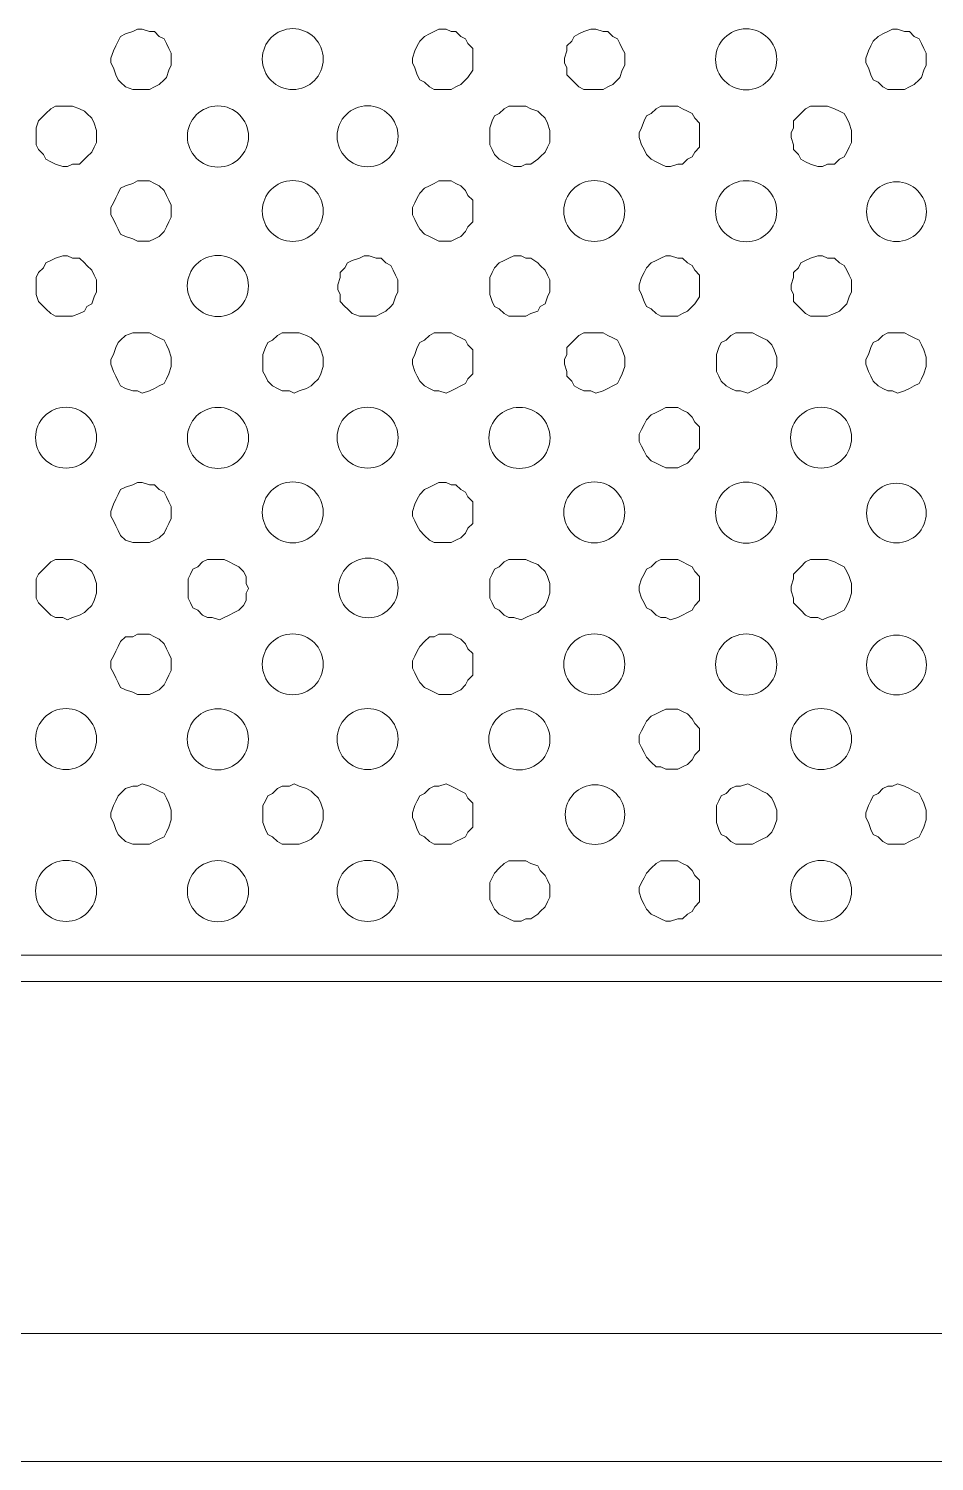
# Model space of a CAD drawing. Header units: inches. Extents: x 0.21 to 4.55, y 0.23 to 3.12.
# Drawn here: x 3.6079 to 3.7876, y 2.1691 to 2.4536 of the extents above; entities that cross this region are included whole.
import ezdxf

# ---------------------------------------------------------------- set-up
doc = ezdxf.new("R2010")
doc.units = ezdxf.units.IN
doc.header["$MEASUREMENT"] = 0
doc.layers.add('PDF_0', color=7, linetype='Continuous')
doc.layers.add('PDF_PROYECCION 2', color=7, linetype='Continuous')

msp = doc.modelspace()

# ---------------------------------------------------------------- linework, layer by layer
at = {"layer": 'PDF_0', "lineweight": 5}
msp.add_lwpolyline([(2.97255, 2.1945), (4.12119, 2.1945)], dxfattribs=at)
msp.add_lwpolyline([(4.12119, 2.16912), (3.35176, 2.16912)], close=True, dxfattribs=at)
at = {"layer": 'PDF_PROYECCION 2', "lineweight": 5}
for points in [[(3.63617, 2.44731), (3.63617, 2.44874), (3.63569, 2.4497), (3.63521, 2.45066), (3.63473, 2.45162), (3.63377, 2.45209), (3.63282, 2.45305), (3.63186, 2.45305), (3.63042, 2.45353), (3.62946, 2.45353), (3.62851, 2.45305), (3.62707, 2.45257), (3.62611, 2.45209), (3.62563, 2.45114), (3.62515, 2.45018), (3.62468, 2.44922), (3.6242, 2.44779), (3.6242, 2.44683), (3.62468, 2.44587), (3.62515, 2.44443), (3.62563, 2.44348), (3.62611, 2.443), (3.62707, 2.44204), (3.62851, 2.44156), (3.62946, 2.44156), (3.63042, 2.44156), (3.63186, 2.44156), (3.63282, 2.44204), (3.63377, 2.44252), (3.63473, 2.44348), (3.63521, 2.44395), (3.63569, 2.44539), (3.63617, 2.44635)], [(3.69602, 2.44731), (3.69602, 2.44874), (3.69602, 2.4497), (3.69506, 2.45066), (3.69458, 2.45162), (3.69362, 2.45209), (3.69267, 2.45305), (3.69171, 2.45305), (3.69075, 2.45353), (3.68931, 2.45353), (3.68836, 2.45305), (3.6874, 2.45257), (3.68644, 2.45209), (3.68548, 2.45114), (3.685, 2.45018), (3.68453, 2.44922), (3.68405, 2.44779), (3.68405, 2.44683), (3.68453, 2.44587), (3.685, 2.44443), (3.68548, 2.44348), (3.68644, 2.443), (3.6874, 2.44204), (3.68836, 2.44156), (3.68931, 2.44156), (3.69075, 2.44156), (3.69171, 2.44156), (3.69267, 2.44204), (3.69362, 2.44252), (3.69458, 2.44348), (3.69506, 2.44395), (3.69602, 2.44539), (3.69602, 2.44635)], [(3.72618, 2.44731), (3.72618, 2.44874), (3.7257, 2.4497), (3.72522, 2.45066), (3.72474, 2.45162), (3.72379, 2.45209), (3.72283, 2.45305), (3.72187, 2.45305), (3.72044, 2.45353), (3.71948, 2.45353), (3.71804, 2.45305), (3.71708, 2.45257), (3.71613, 2.45209), (3.71565, 2.45114), (3.71469, 2.45018), (3.71469, 2.44922), (3.71421, 2.44779), (3.71421, 2.44683), (3.71469, 2.44587), (3.71469, 2.44443), (3.71565, 2.44348), (3.71613, 2.443), (3.71708, 2.44204), (3.71804, 2.44156), (3.71948, 2.44156), (3.72044, 2.44156), (3.72187, 2.44156), (3.72283, 2.44204), (3.72379, 2.44252), (3.72474, 2.44348), (3.72522, 2.44395), (3.7257, 2.44539), (3.72618, 2.44635)], [(3.78603, 2.44731), (3.78603, 2.44874), (3.78555, 2.4497), (3.78507, 2.45066), (3.78459, 2.45162), (3.78364, 2.45209), (3.78268, 2.45305), (3.78172, 2.45305), (3.78029, 2.45353), (3.77933, 2.45353), (3.77837, 2.45305), (3.77741, 2.45257), (3.77646, 2.45209), (3.7755, 2.45114), (3.77502, 2.45018), (3.77454, 2.44922), (3.77406, 2.44779), (3.77406, 2.44683), (3.77454, 2.44587), (3.77502, 2.44443), (3.7755, 2.44348), (3.77646, 2.443), (3.77741, 2.44204), (3.77837, 2.44156), (3.77933, 2.44156), (3.78029, 2.44156), (3.78172, 2.44156), (3.78268, 2.44204), (3.78364, 2.44252), (3.78459, 2.44348), (3.78507, 2.44395), (3.78555, 2.44539), (3.78603, 2.44635)], [(3.62132, 2.43246), (3.62132, 2.43342), (3.62085, 2.43486), (3.62037, 2.43582), (3.61941, 2.43677), (3.61893, 2.43725), (3.61797, 2.43773), (3.61654, 2.43821), (3.61558, 2.43821), (3.61462, 2.43821), (3.61318, 2.43821), (3.61223, 2.43773), (3.61127, 2.43677), (3.61079, 2.43629), (3.60983, 2.43534), (3.60935, 2.4339), (3.60935, 2.43294), (3.60935, 2.43198), (3.60935, 2.43055), (3.60983, 2.42959), (3.61079, 2.42863), (3.61127, 2.42768), (3.61223, 2.4272), (3.61318, 2.42672), (3.61462, 2.42624), (3.61558, 2.42624), (3.61654, 2.42672), (3.61797, 2.42672), (3.61893, 2.42768), (3.61941, 2.42815), (3.62037, 2.42911), (3.62085, 2.43007), (3.62132, 2.43103)], [(3.71134, 2.43246), (3.71134, 2.43342), (3.71086, 2.43486), (3.71038, 2.43582), (3.70942, 2.43677), (3.70894, 2.43725), (3.70751, 2.43773), (3.70655, 2.43821), (3.70559, 2.43821), (3.70416, 2.43821), (3.7032, 2.43821), (3.70224, 2.43773), (3.70128, 2.43677), (3.70033, 2.43629), (3.69985, 2.43534), (3.69937, 2.4339), (3.69937, 2.43294), (3.69937, 2.43198), (3.69937, 2.43055), (3.69985, 2.42959), (3.70033, 2.42863), (3.70128, 2.42768), (3.70224, 2.4272), (3.7032, 2.42672), (3.70416, 2.42624), (3.70559, 2.42624), (3.70655, 2.42672), (3.70751, 2.42672), (3.70894, 2.42768), (3.70942, 2.42815), (3.71038, 2.42911), (3.71086, 2.43007), (3.71134, 2.43103)], [(3.74102, 2.43246), (3.74102, 2.43342), (3.74102, 2.43486), (3.74007, 2.43582), (3.73959, 2.43677), (3.73863, 2.43725), (3.73767, 2.43773), (3.73671, 2.43821), (3.73528, 2.43821), (3.73432, 2.43821), (3.73336, 2.43821), (3.73241, 2.43773), (3.73145, 2.43677), (3.73049, 2.43629), (3.73001, 2.43534), (3.72953, 2.4339), (3.72905, 2.43294), (3.72905, 2.43198), (3.72953, 2.43055), (3.73001, 2.42959), (3.73049, 2.42863), (3.73145, 2.42768), (3.73241, 2.4272), (3.73336, 2.42672), (3.73432, 2.42624), (3.73528, 2.42624), (3.73671, 2.42672), (3.73767, 2.42672), (3.73863, 2.42768), (3.73959, 2.42815), (3.74007, 2.42911), (3.74102, 2.43007), (3.74102, 2.43103)], [(3.77119, 2.43246), (3.77119, 2.43342), (3.77071, 2.43486), (3.77023, 2.43582), (3.76975, 2.43677), (3.76879, 2.43725), (3.76784, 2.43773), (3.7664, 2.43821), (3.76544, 2.43821), (3.76449, 2.43821), (3.76305, 2.43821), (3.76209, 2.43773), (3.76113, 2.43677), (3.76065, 2.43629), (3.7597, 2.43534), (3.7597, 2.4339), (3.75922, 2.43294), (3.75922, 2.43198), (3.7597, 2.43055), (3.7597, 2.42959), (3.76065, 2.42863), (3.76113, 2.42768), (3.76209, 2.4272), (3.76305, 2.42672), (3.76449, 2.42624), (3.76544, 2.42624), (3.7664, 2.42672), (3.76784, 2.42672), (3.76879, 2.42768), (3.76975, 2.42815), (3.77023, 2.42911), (3.77071, 2.43007), (3.77119, 2.43103)], [(3.77119, 2.43246), (3.77119, 2.43342), (3.77071, 2.43486), (3.77023, 2.43582), (3.76975, 2.43677), (3.76879, 2.43725), (3.76784, 2.43773), (3.7664, 2.43821), (3.76544, 2.43821), (3.76449, 2.43821), (3.76305, 2.43821), (3.76209, 2.43773), (3.76113, 2.43677), (3.76065, 2.43629), (3.7597, 2.43534), (3.7597, 2.4339), (3.75922, 2.43294), (3.75922, 2.43198), (3.7597, 2.43055), (3.7597, 2.42959), (3.76065, 2.42863), (3.76113, 2.42768), (3.76209, 2.4272), (3.76305, 2.42672), (3.76449, 2.42624), (3.76544, 2.42624), (3.7664, 2.42672), (3.76784, 2.42672), (3.76879, 2.42768), (3.76975, 2.42815), (3.77023, 2.42911), (3.77071, 2.43007), (3.77119, 2.43103)], [(3.63617, 2.41762), (3.63617, 2.41858), (3.63569, 2.41954), (3.63521, 2.42049), (3.63473, 2.42145), (3.63377, 2.42241), (3.63282, 2.42289), (3.63186, 2.42337), (3.63042, 2.42337), (3.62946, 2.42337), (3.62851, 2.42289), (3.62707, 2.42241), (3.62611, 2.42193), (3.62563, 2.42097), (3.62515, 2.42001), (3.62468, 2.41906), (3.6242, 2.4181), (3.6242, 2.41666), (3.62468, 2.41571), (3.62515, 2.41475), (3.62563, 2.41379), (3.62611, 2.41283), (3.62707, 2.41235), (3.62851, 2.41188), (3.62946, 2.4114), (3.63042, 2.4114), (3.63186, 2.4114), (3.63282, 2.41188), (3.63377, 2.41235), (3.63473, 2.41331), (3.63521, 2.41427), (3.63569, 2.41523), (3.63617, 2.41618)], [(3.69602, 2.41762), (3.69602, 2.41858), (3.69602, 2.41954), (3.69506, 2.42049), (3.69458, 2.42145), (3.69362, 2.42241), (3.69267, 2.42289), (3.69171, 2.42337), (3.69075, 2.42337), (3.68931, 2.42337), (3.68836, 2.42289), (3.6874, 2.42241), (3.68644, 2.42193), (3.68548, 2.42097), (3.685, 2.42001), (3.68453, 2.41906), (3.68405, 2.4181), (3.68405, 2.41666), (3.68453, 2.41571), (3.685, 2.41475), (3.68548, 2.41379), (3.68644, 2.41283), (3.6874, 2.41235), (3.68836, 2.41188), (3.68931, 2.4114), (3.69075, 2.4114), (3.69171, 2.4114), (3.69267, 2.41188), (3.69362, 2.41235), (3.69458, 2.41331), (3.69506, 2.41427), (3.69602, 2.41523), (3.69602, 2.41618)], [(3.62132, 2.4023), (3.62132, 2.40374), (3.62085, 2.40469), (3.62037, 2.40565), (3.61941, 2.40661), (3.61893, 2.40709), (3.61797, 2.40804), (3.61654, 2.40804), (3.61558, 2.40852), (3.61462, 2.40852), (3.61318, 2.40804), (3.61223, 2.40757), (3.61127, 2.40709), (3.61079, 2.40613), (3.60983, 2.40517), (3.60935, 2.40421), (3.60935, 2.40278), (3.60935, 2.40182), (3.60935, 2.40086), (3.60983, 2.39943), (3.61079, 2.39847), (3.61127, 2.39799), (3.61223, 2.39703), (3.61318, 2.39655), (3.61462, 2.39655), (3.61558, 2.39655), (3.61654, 2.39655), (3.61797, 2.39703), (3.61893, 2.39751), (3.61941, 2.39847), (3.62037, 2.39895), (3.62085, 2.40038), (3.62132, 2.40134)], [(3.68117, 2.4023), (3.68117, 2.40374), (3.6807, 2.40469), (3.68022, 2.40565), (3.67974, 2.40661), (3.67878, 2.40709), (3.67782, 2.40804), (3.67686, 2.40804), (3.67543, 2.40852), (3.67447, 2.40852), (3.67351, 2.40804), (3.67208, 2.40757), (3.67112, 2.40709), (3.67064, 2.40613), (3.66968, 2.40517), (3.66968, 2.40421), (3.6692, 2.40278), (3.6692, 2.40182), (3.66968, 2.40086), (3.66968, 2.39943), (3.67064, 2.39847), (3.67112, 2.39799), (3.67208, 2.39703), (3.67351, 2.39655), (3.67447, 2.39655), (3.67543, 2.39655), (3.67686, 2.39655), (3.67782, 2.39703), (3.67878, 2.39751), (3.67974, 2.39847), (3.68022, 2.39895), (3.6807, 2.40038), (3.68117, 2.40134)], [(3.71134, 2.4023), (3.71134, 2.40374), (3.71086, 2.40469), (3.71038, 2.40565), (3.70942, 2.40661), (3.70894, 2.40709), (3.70751, 2.40804), (3.70655, 2.40804), (3.70559, 2.40852), (3.70416, 2.40852), (3.7032, 2.40804), (3.70224, 2.40757), (3.70128, 2.40709), (3.70033, 2.40613), (3.69985, 2.40517), (3.69937, 2.40421), (3.69937, 2.40278), (3.69937, 2.40182), (3.69937, 2.40086), (3.69985, 2.39943), (3.70033, 2.39847), (3.70128, 2.39799), (3.70224, 2.39703), (3.7032, 2.39655), (3.70416, 2.39655), (3.70559, 2.39655), (3.70655, 2.39655), (3.70751, 2.39703), (3.70894, 2.39751), (3.70942, 2.39847), (3.71038, 2.39895), (3.71086, 2.40038), (3.71134, 2.40134)], [(3.74102, 2.4023), (3.74102, 2.40374), (3.74102, 2.40469), (3.74007, 2.40565), (3.73959, 2.40661), (3.73863, 2.40709), (3.73767, 2.40804), (3.73671, 2.40804), (3.73528, 2.40852), (3.73432, 2.40852), (3.73336, 2.40804), (3.73241, 2.40757), (3.73145, 2.40709), (3.73049, 2.40613), (3.73001, 2.40517), (3.72953, 2.40421), (3.72905, 2.40278), (3.72905, 2.40182), (3.72953, 2.40086), (3.73001, 2.39943), (3.73049, 2.39847), (3.73145, 2.39799), (3.73241, 2.39703), (3.73336, 2.39655), (3.73432, 2.39655), (3.73528, 2.39655), (3.73671, 2.39655), (3.73767, 2.39703), (3.73863, 2.39751), (3.73959, 2.39847), (3.74007, 2.39895), (3.74102, 2.40038), (3.74102, 2.40134)], [(3.77119, 2.4023), (3.77119, 2.40374), (3.77071, 2.40469), (3.77023, 2.40565), (3.76975, 2.40661), (3.76879, 2.40709), (3.76784, 2.40804), (3.7664, 2.40804), (3.76544, 2.40852), (3.76449, 2.40852), (3.76305, 2.40804), (3.76209, 2.40757), (3.76113, 2.40709), (3.76065, 2.40613), (3.7597, 2.40517), (3.7597, 2.40421), (3.75922, 2.40278), (3.75922, 2.40182), (3.7597, 2.40086), (3.7597, 2.39943), (3.76065, 2.39847), (3.76113, 2.39799), (3.76209, 2.39703), (3.76305, 2.39655), (3.76449, 2.39655), (3.76544, 2.39655), (3.7664, 2.39655), (3.76784, 2.39703), (3.76879, 2.39751), (3.76975, 2.39847), (3.77023, 2.39895), (3.77071, 2.40038), (3.77119, 2.40134)], [(3.77119, 2.4023), (3.77119, 2.40374), (3.77071, 2.40469), (3.77023, 2.40565), (3.76975, 2.40661), (3.76879, 2.40709), (3.76784, 2.40804), (3.7664, 2.40804), (3.76544, 2.40852), (3.76449, 2.40852), (3.76305, 2.40804), (3.76209, 2.40757), (3.76113, 2.40709), (3.76065, 2.40613), (3.7597, 2.40517), (3.7597, 2.40421), (3.75922, 2.40278), (3.75922, 2.40182), (3.7597, 2.40086), (3.7597, 2.39943), (3.76065, 2.39847), (3.76113, 2.39799), (3.76209, 2.39703), (3.76305, 2.39655), (3.76449, 2.39655), (3.76544, 2.39655), (3.7664, 2.39655), (3.76784, 2.39703), (3.76879, 2.39751), (3.76975, 2.39847), (3.77023, 2.39895), (3.77071, 2.40038), (3.77119, 2.40134)], [(3.63617, 2.38746), (3.63617, 2.38841), (3.63569, 2.38985), (3.63521, 2.39081), (3.63473, 2.39177), (3.63377, 2.39224), (3.63282, 2.39272), (3.63186, 2.3932), (3.63042, 2.3932), (3.62946, 2.3932), (3.62851, 2.3932), (3.62707, 2.39272), (3.62611, 2.39177), (3.62563, 2.39129), (3.62515, 2.39033), (3.62468, 2.38889), (3.6242, 2.38794), (3.6242, 2.38698), (3.62468, 2.38554), (3.62515, 2.38458), (3.62563, 2.38363), (3.62611, 2.38267), (3.62707, 2.38219), (3.62851, 2.38171), (3.62946, 2.38171), (3.63042, 2.38123), (3.63186, 2.38171), (3.63282, 2.38219), (3.63377, 2.38267), (3.63473, 2.38315), (3.63521, 2.3841), (3.63569, 2.38506), (3.63617, 2.3865)], [(3.66633, 2.38746), (3.66633, 2.38841), (3.66585, 2.38985), (3.66537, 2.39081), (3.66442, 2.39177), (3.66394, 2.39224), (3.66298, 2.39272), (3.66154, 2.3932), (3.66059, 2.3932), (3.65963, 2.3932), (3.65819, 2.3932), (3.65723, 2.39272), (3.65628, 2.39177), (3.65532, 2.39129), (3.65484, 2.39033), (3.65436, 2.38889), (3.65436, 2.38794), (3.65436, 2.38698), (3.65436, 2.38554), (3.65484, 2.38458), (3.65532, 2.38363), (3.65628, 2.38267), (3.65723, 2.38219), (3.65819, 2.38171), (3.65963, 2.38171), (3.66059, 2.38123), (3.66154, 2.38171), (3.66298, 2.38219), (3.66394, 2.38267), (3.66442, 2.38315), (3.66537, 2.3841), (3.66585, 2.38506), (3.66633, 2.3865)], [(3.69602, 2.38746), (3.69602, 2.38841), (3.69602, 2.38985), (3.69506, 2.39081), (3.69458, 2.39177), (3.69362, 2.39224), (3.69267, 2.39272), (3.69171, 2.3932), (3.69075, 2.3932), (3.68931, 2.3932), (3.68836, 2.3932), (3.6874, 2.39272), (3.68644, 2.39177), (3.68548, 2.39129), (3.685, 2.39033), (3.68453, 2.38889), (3.68405, 2.38794), (3.68405, 2.38698), (3.68453, 2.38554), (3.685, 2.38458), (3.68548, 2.38363), (3.68644, 2.38267), (3.6874, 2.38219), (3.68836, 2.38171), (3.68931, 2.38171), (3.69075, 2.38123), (3.69171, 2.38171), (3.69267, 2.38219), (3.69362, 2.38267), (3.69458, 2.38315), (3.69506, 2.3841), (3.69602, 2.38506), (3.69602, 2.3865)], [(3.72618, 2.38746), (3.72618, 2.38841), (3.7257, 2.38985), (3.72522, 2.39081), (3.72474, 2.39177), (3.72379, 2.39224), (3.72283, 2.39272), (3.72187, 2.3932), (3.72044, 2.3932), (3.71948, 2.3932), (3.71804, 2.3932), (3.71708, 2.39272), (3.71613, 2.39177), (3.71565, 2.39129), (3.71469, 2.39033), (3.71469, 2.38889), (3.71421, 2.38794), (3.71421, 2.38698), (3.71469, 2.38554), (3.71469, 2.38458), (3.71565, 2.38363), (3.71613, 2.38267), (3.71708, 2.38219), (3.71804, 2.38171), (3.71948, 2.38171), (3.72044, 2.38123), (3.72187, 2.38171), (3.72283, 2.38219), (3.72379, 2.38267), (3.72474, 2.38315), (3.72522, 2.3841), (3.7257, 2.38506), (3.72618, 2.3865)], [(3.75635, 2.38746), (3.75635, 2.38841), (3.75587, 2.38985), (3.75539, 2.39081), (3.75443, 2.39177), (3.75347, 2.39224), (3.75252, 2.39272), (3.75156, 2.3932), (3.7506, 2.3932), (3.74916, 2.3932), (3.74821, 2.3932), (3.74725, 2.39272), (3.74629, 2.39177), (3.74533, 2.39129), (3.74485, 2.39033), (3.74438, 2.38889), (3.74438, 2.38794), (3.74438, 2.38698), (3.74438, 2.38554), (3.74485, 2.38458), (3.74533, 2.38363), (3.74629, 2.38267), (3.74725, 2.38219), (3.74821, 2.38171), (3.74916, 2.38171), (3.7506, 2.38123), (3.75156, 2.38171), (3.75252, 2.38219), (3.75347, 2.38267), (3.75443, 2.38315), (3.75539, 2.3841), (3.75587, 2.38506), (3.75635, 2.3865)], [(3.78603, 2.38746), (3.78603, 2.38841), (3.78555, 2.38985), (3.78507, 2.39081), (3.78459, 2.39177), (3.78364, 2.39224), (3.78268, 2.39272), (3.78172, 2.3932), (3.78029, 2.3932), (3.77933, 2.3932), (3.77837, 2.3932), (3.77741, 2.39272), (3.77646, 2.39177), (3.7755, 2.39129), (3.77502, 2.39033), (3.77454, 2.38889), (3.77406, 2.38794), (3.77406, 2.38698), (3.77454, 2.38554), (3.77502, 2.38458), (3.7755, 2.38363), (3.77646, 2.38267), (3.77741, 2.38219), (3.77837, 2.38171), (3.77933, 2.38171), (3.78029, 2.38123), (3.78172, 2.38171), (3.78268, 2.38219), (3.78364, 2.38267), (3.78459, 2.38315), (3.78507, 2.3841), (3.78555, 2.38506), (3.78603, 2.3865)], [(3.74102, 2.37261), (3.74102, 2.37357), (3.74102, 2.37453), (3.74007, 2.37549), (3.73959, 2.37644), (3.73863, 2.3774), (3.73767, 2.37788), (3.73671, 2.37836), (3.73528, 2.37836), (3.73432, 2.37836), (3.73336, 2.37788), (3.73241, 2.3774), (3.73145, 2.37692), (3.73049, 2.37597), (3.73001, 2.37501), (3.72953, 2.37405), (3.72905, 2.37309), (3.72905, 2.37166), (3.72953, 2.3707), (3.73001, 2.36974), (3.73049, 2.36878), (3.73145, 2.36783), (3.73241, 2.36735), (3.73336, 2.36687), (3.73432, 2.36639), (3.73528, 2.36639), (3.73671, 2.36639), (3.73767, 2.36687), (3.73863, 2.36735), (3.73959, 2.3683), (3.74007, 2.36926), (3.74102, 2.37022), (3.74102, 2.37118)], [(3.63617, 2.35729), (3.63617, 2.35873), (3.63569, 2.35969), (3.63521, 2.36064), (3.63473, 2.3616), (3.63377, 2.36208), (3.63282, 2.36304), (3.63186, 2.36304), (3.63042, 2.36352), (3.62946, 2.36352), (3.62851, 2.36304), (3.62707, 2.36256), (3.62611, 2.36208), (3.62563, 2.36112), (3.62515, 2.36016), (3.62468, 2.35921), (3.6242, 2.35777), (3.6242, 2.35681), (3.62468, 2.35586), (3.62515, 2.3549), (3.62563, 2.35394), (3.62611, 2.35298), (3.62707, 2.35203), (3.62851, 2.35155), (3.62946, 2.35155), (3.63042, 2.35155), (3.63186, 2.35155), (3.63282, 2.35203), (3.63377, 2.3525), (3.63473, 2.35346), (3.63521, 2.35442), (3.63569, 2.35538), (3.63617, 2.35633)], [(3.69602, 2.35729), (3.69602, 2.35873), (3.69602, 2.35969), (3.69506, 2.36064), (3.69458, 2.3616), (3.69362, 2.36208), (3.69267, 2.36304), (3.69171, 2.36304), (3.69075, 2.36352), (3.68931, 2.36352), (3.68836, 2.36304), (3.6874, 2.36256), (3.68644, 2.36208), (3.68548, 2.36112), (3.685, 2.36016), (3.68453, 2.35921), (3.68405, 2.35777), (3.68405, 2.35681), (3.68453, 2.35586), (3.685, 2.3549), (3.68548, 2.35394), (3.68644, 2.35298), (3.6874, 2.35203), (3.68836, 2.35155), (3.68931, 2.35155), (3.69075, 2.35155), (3.69171, 2.35155), (3.69267, 2.35203), (3.69362, 2.3525), (3.69458, 2.35346), (3.69506, 2.35442), (3.69602, 2.35538), (3.69602, 2.35633)], [(3.62132, 2.34245), (3.62132, 2.34341), (3.62085, 2.34484), (3.62037, 2.3458), (3.61941, 2.34676), (3.61893, 2.34724), (3.61797, 2.34772), (3.61654, 2.34819), (3.61558, 2.34819), (3.61462, 2.34819), (3.61318, 2.34819), (3.61223, 2.34772), (3.61127, 2.34676), (3.61079, 2.34628), (3.60983, 2.34532), (3.60935, 2.34436), (3.60935, 2.34293), (3.60935, 2.34197), (3.60935, 2.34053), (3.60983, 2.33958), (3.61079, 2.33862), (3.61127, 2.33814), (3.61223, 2.33718), (3.61318, 2.3367), (3.61462, 2.3367), (3.61558, 2.33622), (3.61654, 2.3367), (3.61797, 2.33718), (3.61893, 2.33766), (3.61941, 2.33814), (3.62037, 2.3391), (3.62085, 2.34006), (3.62132, 2.34149)], [(3.65149, 2.34245), (3.65101, 2.34341), (3.65101, 2.34484), (3.65053, 2.3458), (3.64957, 2.34676), (3.64862, 2.34724), (3.64766, 2.34772), (3.6467, 2.34819), (3.64574, 2.34819), (3.64431, 2.34819), (3.64335, 2.34819), (3.64239, 2.34772), (3.64143, 2.34676), (3.64048, 2.34628), (3.64, 2.34532), (3.63952, 2.34436), (3.63952, 2.34293), (3.63952, 2.34197), (3.63952, 2.34053), (3.64, 2.33958), (3.64048, 2.33862), (3.64143, 2.33814), (3.64239, 2.33718), (3.64335, 2.3367), (3.64431, 2.3367), (3.64574, 2.33622), (3.6467, 2.3367), (3.64766, 2.33718), (3.64862, 2.33766), (3.64957, 2.33814), (3.65053, 2.3391), (3.65101, 2.34006), (3.65101, 2.34149)], [(3.71134, 2.34245), (3.71134, 2.34341), (3.71086, 2.34484), (3.71038, 2.3458), (3.70942, 2.34676), (3.70894, 2.34724), (3.70751, 2.34772), (3.70655, 2.34819), (3.70559, 2.34819), (3.70416, 2.34819), (3.7032, 2.34819), (3.70224, 2.34772), (3.70128, 2.34676), (3.70033, 2.34628), (3.69985, 2.34532), (3.69937, 2.34436), (3.69937, 2.34293), (3.69937, 2.34197), (3.69937, 2.34053), (3.69985, 2.33958), (3.70033, 2.33862), (3.70128, 2.33814), (3.70224, 2.33718), (3.7032, 2.3367), (3.70416, 2.3367), (3.70559, 2.33622), (3.70655, 2.3367), (3.70751, 2.33718), (3.70894, 2.33766), (3.70942, 2.33814), (3.71038, 2.3391), (3.71086, 2.34006), (3.71134, 2.34149)], [(3.74102, 2.34245), (3.74102, 2.34341), (3.74102, 2.34484), (3.74007, 2.3458), (3.73959, 2.34676), (3.73863, 2.34724), (3.73767, 2.34772), (3.73671, 2.34819), (3.73528, 2.34819), (3.73432, 2.34819), (3.73336, 2.34819), (3.73241, 2.34772), (3.73145, 2.34676), (3.73049, 2.34628), (3.73001, 2.34532), (3.72953, 2.34436), (3.72905, 2.34293), (3.72905, 2.34197), (3.72953, 2.34053), (3.73001, 2.33958), (3.73049, 2.33862), (3.73145, 2.33814), (3.73241, 2.33718), (3.73336, 2.3367), (3.73432, 2.3367), (3.73528, 2.33622), (3.73671, 2.3367), (3.73767, 2.33718), (3.73863, 2.33766), (3.73959, 2.33814), (3.74007, 2.3391), (3.74102, 2.34006), (3.74102, 2.34149)], [(3.77119, 2.34245), (3.77119, 2.34341), (3.77071, 2.34484), (3.77023, 2.3458), (3.76975, 2.34676), (3.76879, 2.34724), (3.76784, 2.34772), (3.7664, 2.34819), (3.76544, 2.34819), (3.76449, 2.34819), (3.76305, 2.34819), (3.76209, 2.34772), (3.76113, 2.34676), (3.76065, 2.34628), (3.7597, 2.34532), (3.7597, 2.34436), (3.75922, 2.34293), (3.75922, 2.34197), (3.7597, 2.34053), (3.7597, 2.33958), (3.76065, 2.33862), (3.76113, 2.33814), (3.76209, 2.33718), (3.76305, 2.3367), (3.76449, 2.3367), (3.76544, 2.33622), (3.7664, 2.3367), (3.76784, 2.33718), (3.76879, 2.33766), (3.76975, 2.33814), (3.77023, 2.3391), (3.77071, 2.34006), (3.77119, 2.34149)], [(3.77119, 2.34245), (3.77119, 2.34341), (3.77071, 2.34484), (3.77023, 2.3458), (3.76975, 2.34676), (3.76879, 2.34724), (3.76784, 2.34772), (3.7664, 2.34819), (3.76544, 2.34819), (3.76449, 2.34819), (3.76305, 2.34819), (3.76209, 2.34772), (3.76113, 2.34676), (3.76065, 2.34628), (3.7597, 2.34532), (3.7597, 2.34436), (3.75922, 2.34293), (3.75922, 2.34197), (3.7597, 2.34053), (3.7597, 2.33958), (3.76065, 2.33862), (3.76113, 2.33814), (3.76209, 2.33718), (3.76305, 2.3367), (3.76449, 2.3367), (3.76544, 2.33622), (3.7664, 2.3367), (3.76784, 2.33718), (3.76879, 2.33766), (3.76975, 2.33814), (3.77023, 2.3391), (3.77071, 2.34006), (3.77119, 2.34149)], [(3.63617, 2.32761), (3.63617, 2.32856), (3.63569, 2.32952), (3.63521, 2.33048), (3.63473, 2.33144), (3.63377, 2.33239), (3.63282, 2.33287), (3.63186, 2.33335), (3.63042, 2.33335), (3.62946, 2.33335), (3.62851, 2.33287), (3.62707, 2.33287), (3.62611, 2.33192), (3.62563, 2.33096), (3.62515, 2.33), (3.62468, 2.32904), (3.6242, 2.32809), (3.6242, 2.32665), (3.62468, 2.32569), (3.62515, 2.32473), (3.62563, 2.32378), (3.62611, 2.32282), (3.62707, 2.32234), (3.62851, 2.32186), (3.62946, 2.32138), (3.63042, 2.32138), (3.63186, 2.32138), (3.63282, 2.32186), (3.63377, 2.32234), (3.63473, 2.3233), (3.63521, 2.32425), (3.63569, 2.32521), (3.63617, 2.32617)], [(3.69602, 2.32761), (3.69602, 2.32856), (3.69602, 2.32952), (3.69506, 2.33048), (3.69458, 2.33144), (3.69362, 2.33239), (3.69267, 2.33287), (3.69171, 2.33335), (3.69075, 2.33335), (3.68931, 2.33335), (3.68836, 2.33287), (3.6874, 2.33287), (3.68644, 2.33192), (3.68548, 2.33096), (3.685, 2.33), (3.68453, 2.32904), (3.68405, 2.32809), (3.68405, 2.32665), (3.68453, 2.32569), (3.685, 2.32473), (3.68548, 2.32378), (3.68644, 2.32282), (3.6874, 2.32234), (3.68836, 2.32186), (3.68931, 2.32138), (3.69075, 2.32138), (3.69171, 2.32138), (3.69267, 2.32186), (3.69362, 2.32234), (3.69458, 2.3233), (3.69506, 2.32425), (3.69602, 2.32521), (3.69602, 2.32617)], [(3.74102, 2.31228), (3.74102, 2.31372), (3.74102, 2.31468), (3.74007, 2.31564), (3.73959, 2.31659), (3.73863, 2.31755), (3.73767, 2.31803), (3.73671, 2.31851), (3.73528, 2.31851), (3.73432, 2.31851), (3.73336, 2.31803), (3.73241, 2.31755), (3.73145, 2.31707), (3.73049, 2.31612), (3.73001, 2.31516), (3.72953, 2.3142), (3.72905, 2.31324), (3.72905, 2.31181), (3.72953, 2.31085), (3.73001, 2.30989), (3.73049, 2.30893), (3.73145, 2.30798), (3.73241, 2.30702), (3.73336, 2.30702), (3.73432, 2.30654), (3.73528, 2.30654), (3.73671, 2.30654), (3.73767, 2.30702), (3.73863, 2.3075), (3.73959, 2.30845), (3.74007, 2.30941), (3.74102, 2.31037), (3.74102, 2.31133)], [(3.63617, 2.29744), (3.63617, 2.2984), (3.63569, 2.29984), (3.63521, 2.30079), (3.63473, 2.30175), (3.63377, 2.30223), (3.63282, 2.30271), (3.63186, 2.30319), (3.63042, 2.30367), (3.62946, 2.30319), (3.62851, 2.30319), (3.62707, 2.30271), (3.62611, 2.30175), (3.62563, 2.30127), (3.62515, 2.30031), (3.62468, 2.29936), (3.6242, 2.29792), (3.6242, 2.29696), (3.62468, 2.29601), (3.62515, 2.29457), (3.62563, 2.29361), (3.62611, 2.29313), (3.62707, 2.29218), (3.62851, 2.2917), (3.62946, 2.2917), (3.63042, 2.2917), (3.63186, 2.2917), (3.63282, 2.29218), (3.63377, 2.29265), (3.63473, 2.29313), (3.63521, 2.29409), (3.63569, 2.29505), (3.63617, 2.29648)], [(3.66633, 2.29744), (3.66633, 2.2984), (3.66585, 2.29984), (3.66537, 2.30079), (3.66442, 2.30175), (3.66394, 2.30223), (3.66298, 2.30271), (3.66154, 2.30319), (3.66059, 2.30367), (3.65963, 2.30319), (3.65819, 2.30319), (3.65723, 2.30271), (3.65628, 2.30175), (3.65532, 2.30127), (3.65484, 2.30031), (3.65436, 2.29936), (3.65436, 2.29792), (3.65436, 2.29696), (3.65436, 2.29601), (3.65484, 2.29457), (3.65532, 2.29361), (3.65628, 2.29313), (3.65723, 2.29218), (3.65819, 2.2917), (3.65963, 2.2917), (3.66059, 2.2917), (3.66154, 2.2917), (3.66298, 2.29218), (3.66394, 2.29265), (3.66442, 2.29313), (3.66537, 2.29409), (3.66585, 2.29505), (3.66633, 2.29648)], [(3.69602, 2.29744), (3.69602, 2.2984), (3.69602, 2.29984), (3.69506, 2.30079), (3.69458, 2.30175), (3.69362, 2.30223), (3.69267, 2.30271), (3.69171, 2.30319), (3.69075, 2.30367), (3.68931, 2.30319), (3.68836, 2.30319), (3.6874, 2.30271), (3.68644, 2.30175), (3.68548, 2.30127), (3.685, 2.30031), (3.68453, 2.29936), (3.68405, 2.29792), (3.68405, 2.29696), (3.68453, 2.29601), (3.685, 2.29457), (3.68548, 2.29361), (3.68644, 2.29313), (3.6874, 2.29218), (3.68836, 2.2917), (3.68931, 2.2917), (3.69075, 2.2917), (3.69171, 2.2917), (3.69267, 2.29218), (3.69362, 2.29265), (3.69458, 2.29313), (3.69506, 2.29409), (3.69602, 2.29505), (3.69602, 2.29648)], [(3.75635, 2.29744), (3.75635, 2.2984), (3.75587, 2.29984), (3.75539, 2.30079), (3.75443, 2.30175), (3.75347, 2.30223), (3.75252, 2.30271), (3.75156, 2.30319), (3.7506, 2.30367), (3.74916, 2.30319), (3.74821, 2.30319), (3.74725, 2.30271), (3.74629, 2.30175), (3.74533, 2.30127), (3.74485, 2.30031), (3.74438, 2.29936), (3.74438, 2.29792), (3.74438, 2.29696), (3.74438, 2.29601), (3.74485, 2.29457), (3.74533, 2.29361), (3.74629, 2.29313), (3.74725, 2.29218), (3.74821, 2.2917), (3.74916, 2.2917), (3.7506, 2.2917), (3.75156, 2.2917), (3.75252, 2.29218), (3.75347, 2.29265), (3.75443, 2.29313), (3.75539, 2.29409), (3.75587, 2.29505), (3.75635, 2.29648)], [(3.78603, 2.29744), (3.78603, 2.2984), (3.78555, 2.29984), (3.78507, 2.30079), (3.78459, 2.30175), (3.78364, 2.30223), (3.78268, 2.30271), (3.78172, 2.30319), (3.78029, 2.30367), (3.77933, 2.30319), (3.77837, 2.30319), (3.77741, 2.30271), (3.77646, 2.30175), (3.7755, 2.30127), (3.77502, 2.30031), (3.77454, 2.29936), (3.77406, 2.29792), (3.77406, 2.29696), (3.77454, 2.29601), (3.77502, 2.29457), (3.7755, 2.29361), (3.77646, 2.29313), (3.77741, 2.29218), (3.77837, 2.2917), (3.77933, 2.2917), (3.78029, 2.2917), (3.78172, 2.2917), (3.78268, 2.29218), (3.78364, 2.29265), (3.78459, 2.29313), (3.78507, 2.29409), (3.78555, 2.29505), (3.78603, 2.29648)], [(3.71134, 2.2826), (3.71134, 2.28356), (3.71086, 2.28451), (3.71038, 2.28547), (3.70942, 2.28643), (3.70894, 2.28739), (3.70751, 2.28787), (3.70655, 2.28834), (3.70559, 2.28834), (3.70416, 2.28834), (3.7032, 2.28834), (3.70224, 2.28787), (3.70128, 2.28691), (3.70033, 2.28595), (3.69985, 2.28499), (3.69937, 2.28404), (3.69937, 2.28308), (3.69937, 2.28212), (3.69937, 2.28068), (3.69985, 2.27973), (3.70033, 2.27877), (3.70128, 2.27781), (3.70224, 2.27733), (3.7032, 2.27685), (3.70416, 2.27637), (3.70559, 2.27637), (3.70655, 2.27685), (3.70751, 2.27685), (3.70894, 2.27781), (3.70942, 2.27829), (3.71038, 2.27925), (3.71086, 2.28021), (3.71134, 2.28116)], [(3.74102, 2.2826), (3.74102, 2.28356), (3.74102, 2.28451), (3.74007, 2.28547), (3.73959, 2.28643), (3.73863, 2.28739), (3.73767, 2.28787), (3.73671, 2.28834), (3.73528, 2.28834), (3.73432, 2.28834), (3.73336, 2.28834), (3.73241, 2.28787), (3.73145, 2.28691), (3.73049, 2.28595), (3.73001, 2.28499), (3.72953, 2.28404), (3.72905, 2.28308), (3.72905, 2.28212), (3.72953, 2.28068), (3.73001, 2.27973), (3.73049, 2.27877), (3.73145, 2.27781), (3.73241, 2.27733), (3.73336, 2.27685), (3.73432, 2.27637), (3.73528, 2.27637), (3.73671, 2.27685), (3.73767, 2.27685), (3.73863, 2.27781), (3.73959, 2.27829), (3.74007, 2.27925), (3.74102, 2.28021), (3.74102, 2.28116)]]:
    msp.add_lwpolyline(points, close=True, dxfattribs=at)
for points in [[(3.35176, 2.26967), (4.12119, 2.26967)], [(3.35176, 2.2644), (4.12119, 2.2644)]]:
    msp.add_lwpolyline(points, dxfattribs=at)
for centre, radius in [((3.66029, 2.44757), 0.00605), ((3.75028, 2.44752), 0.00607), ((3.64543, 2.4322), 0.00607), ((3.67513, 2.43225), 0.00605), ((3.66029, 2.41741), 0.00605), ((3.72014, 2.41741), 0.00605), ((3.75028, 2.41736), 0.00607), ((3.78012, 2.41727), 0.00593), ((3.64542, 2.40252), 0.00607), ((3.61528, 2.3724), 0.00605), ((3.64543, 2.37235), 0.00607), ((3.67513, 2.3724), 0.00605), ((3.70528, 2.37235), 0.00607), ((3.76515, 2.3724), 0.00605), ((3.76515, 2.3724), 0.00605), ((3.66029, 2.35756), 0.00605), ((3.72014, 2.35756), 0.00605), ((3.75028, 2.35751), 0.00607), ((3.78011, 2.35742), 0.00592), ((3.67527, 2.34256), 0.00591), ((3.66029, 2.32739), 0.00605), ((3.72014, 2.32739), 0.00605), ((3.75028, 2.32735), 0.00607), ((3.78012, 2.32726), 0.00593), ((3.61528, 2.31255), 0.00605), ((3.64542, 2.3125), 0.00607), ((3.67513, 2.31255), 0.00605), ((3.70527, 2.3125), 0.00607), ((3.76515, 2.31255), 0.00605), ((3.76515, 2.31255), 0.00605), ((3.72028, 2.29755), 0.00591), ((3.61528, 2.28239), 0.00605), ((3.64543, 2.28234), 0.00607), ((3.67513, 2.28239), 0.00605), ((3.76515, 2.28239), 0.00605), ((3.76515, 2.28239), 0.00605)]:
    msp.add_circle(centre, radius, dxfattribs=at)

doc.saveas('drawing.dxf')
